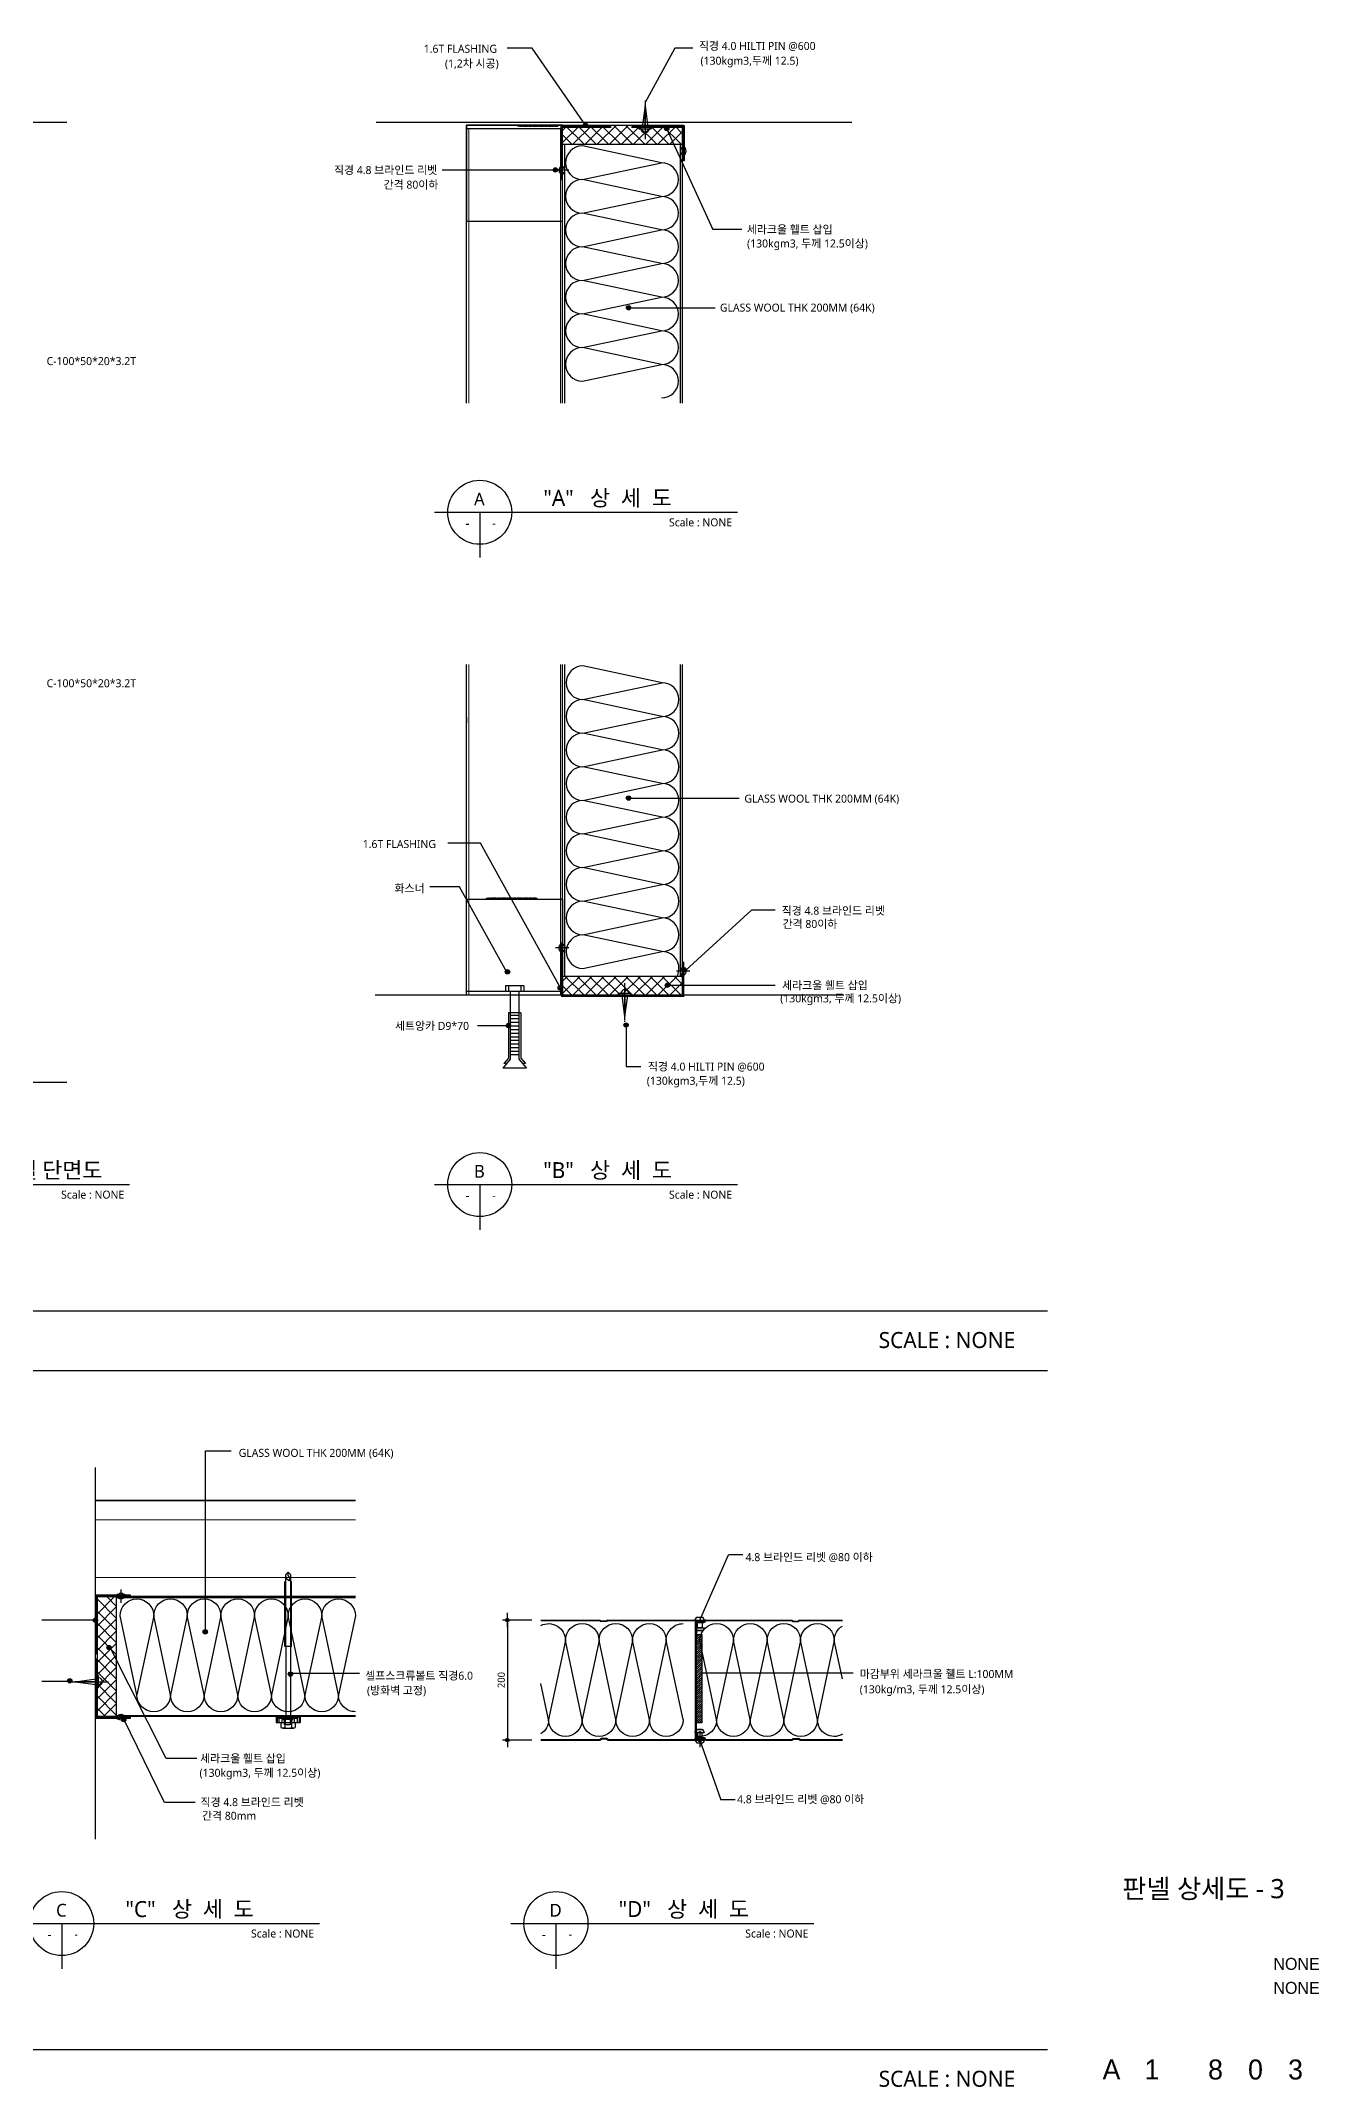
# Model space of a CAD drawing. Header units: millimetres. Extents: x 2752880 to 2775018, y 665860 to 672840.
# Drawn here: x 2771025 to 2775018, y 665930 to 672324 of the extents above; entities that cross this region are included whole.
import ezdxf
from ezdxf.enums import TextEntityAlignment as Align

# ---------------------------------------------------------------- set-up
doc = ezdxf.new("R2010")
doc.units = ezdxf.units.MM
doc.header["$LTSCALE"] = 10
doc.linetypes.add('CEN', pattern=[62, 60, -1, 0, -1])
doc.layers.get('DEFPOINTS').update_dxf_attribs({"color": 161})
for name, color, linetype in [('4', 4, 'Continuous'), ('A-ELE-7', 7, 'Continuous'), ('A-INSUL', 8, 'Continuous'), ('A-TEXT-7', 7, 'Continuous'), ('A-잡철-1', 1, 'Continuous'), ('BOX', 5, 'Continuous'), ('c', 2, 'Continuous'), ('CEN', 1, 'CEN'), ('DIM', 7, 'Continuous'), ('F', 4, 'Continuous'), ('Part', 1, 'Continuous'), ('SYM-1', 6, 'Continuous'), ('TEX', 3, 'Continuous'), ('TEXT-TITLE', 6, 'Continuous'), ('TEXT-기입', 6, 'Continuous'), ('tu', 4, 'Continuous'), ('각재2', 8, 'Continuous'), ('걸레받이', 5, 'Continuous'), ('내부글라스울', 3, 'Continuous'), ('무근', 4, 'Continuous'), ('무근1', 4, 'Continuous'), ('정림요청(20181011)', 30, 'Continuous')]:
    doc.layers.add(name, color=color, linetype=linetype)
doc.styles.add('CGS', font='cgse', dxfattribs={"bigfont": 'cgs'})
doc.styles.add('HYG', font='HY 그래픽B.ttf')
doc.styles.add('나눔바른고딕', font='NanumBarunGothic.ttf')
doc.styles.add('맑은고딕', font='malgun_0.ttf')
doc.styles.add('윤고딕330', font='')
doc.styles.get('윤고딕330').set_extended_font_data('YDIYGO330')
doc.dimstyles.new('10 NDIM', dxfattribs={"dimscale": 10, "dimtxt": 3, "dimasz": 1, "dimexe": 2, "dimexo": 2, "dimgap": 1.5, "dimtad": 1, "dimdec": 0, "dimrnd": 0.25, "dimdsep": 46, "dimtxsty": '나눔바른고딕', "dimblk": 'DOT0', "dimcen": 1, "dimdle": 8, "dimclrd": 7, "dimclre": 7, "dimclrt": 7, "dimadec": 0, "dimazin": 0, "dimtfac": 1, "dimtdec": 0, "dimtix": 1, "dimtmove": 2, "dimatfit": 3, "dimldrblk": 'DOT0', "dimfxl": 1, "dimtolj": 1, "dimtzin": 0, "dimlwd": -1, "dimlwe": -1, "dimarcsym": 0})

# ---------------------------------------------------------------- blocks, each defined once
blk = doc.blocks.new('title-2')
at = {"layer": 'A-TEXT-7'}
for p, q in [((-14.14, 0), (80.54, 0)), ((0, 0), (0, -14.14))]:
    blk.add_line(p, q, dxfattribs=at)
blk.add_circle((0, 0), 10, dxfattribs=at)
at = {"layer": 'A-TEXT-7', "style": 'HYG', "width": 0.820073}
blk.add_attdef('부분단면상세도-10', text='', height=5, dxfattribs=at).set_placement((15.16, 2.18), (77.94, 2.18), align=Align.FIT)
at = {"layer": 'A-TEXT-7', "style": 'HYG'}
for tag, height, p in [('1?', 4, (-0.12, 4.15)), ('HA?', 2.5, (-3.81, -3.38)), ('001?', 2.5, (4.5, -3.38))]:
    blk.add_attdef(tag, text='', height=height, dxfattribs=at).set_placement(p, align=Align.MIDDLE_CENTER)
blk.add_attdef('1/200?', (63.33, -4.9), '', height=3.5, dxfattribs=at)
blk = doc.blocks.new('hilti11')
at = {"color": 2}
for p, q in [((2787247.6, 1365061), (2787247.6, 1365062.1)), ((2787247.6, 1365023.6), (2787247.6, 1365060.6)), ((2787254.1, 1365051.3), (2787241.1, 1365051.3)), ((2787241.1, 1365049.3), (2787241.1, 1365051.3)), ((2787241.1, 1365049.3), (2787254.1, 1365049.3)), ((2787247.6, 1365027.3), (2787244.7, 1365049.3)), ((2787247.6, 1365049.3), (2787247.6, 1365027.3)), ((2787247.6, 1365027.3), (2787250.6, 1365049.3)), ((2787254.1, 1365049.3), (2787254.1, 1365051.3)), ((2787247.6, 1365021.8), (2787247.6, 1365022.9))]:
    blk.add_line(p, q, dxfattribs=at)
blk.add_arc((2787247.6, 1365050.8), 4.53, 6.7329, 173.2671, dxfattribs=at)
blk = doc.blocks.new('DFADFD')
at = {"color": 6}
for p, q in [((3494128.2, -176941.8), (3494128.2, -176922.8)), ((3494128.2, -176922.8), (3494134, -176922.8)), ((3494128.2, -176925.8), (3494134, -176925.8)), ((3494134, -176941.8), (3494134, -176922.8)), ((3494134, -176927.8), (3494204.7, -176927.8)), ((3494134, -176936.8), (3494204.7, -176936.8)), ((3494156.4, -176938.8), (3494156.4, -176925.8)), ((3494156.4, -176925.8), (3494203.4, -176925.8)), ((3494159, -176936.8), (3494159, -176927.8)), ((3494162.7, -176936.8), (3494162.7, -176927.8)), ((3494166.5, -176936.8), (3494166.5, -176927.8)), ((3494170.2, -176936.8), (3494170.2, -176927.8)), ((3494174, -176936.8), (3494174, -176927.8)), ((3494177.7, -176936.8), (3494177.7, -176927.8)), ((3494181.5, -176936.8), (3494181.5, -176927.8)), ((3494185.2, -176936.8), (3494185.2, -176927.8)), ((3494189, -176936.8), (3494189, -176927.8)), ((3494192.7, -176936.8), (3494192.7, -176927.8)), ((3494196.5, -176936.8), (3494196.5, -176927.8)), ((3494200.2, -176936.8), (3494200.2, -176927.8)), ((3494203.4, -176925.8), (3494209.2, -176921.1)), ((3494204.7, -176927.8), (3494214.1, -176920.1)), ((3494204.7, -176936.8), (3494214.1, -176944.5)), ((3494209.2, -176924.1), (3494209.2, -176921.1)), ((3494214.1, -176944.5), (3494214.1, -176920.1)), ((3494128.2, -176938.8), (3494134, -176938.8)), ((3494128.2, -176941.8), (3494134, -176941.8)), ((3494156.4, -176938.8), (3494203.4, -176938.8)), ((3494203.4, -176938.8), (3494209.2, -176943.5)), ((3494209.2, -176943.5), (3494209.2, -176940.5))]:
    blk.add_line(p, q, dxfattribs=at)
blk = doc.blocks.new('br')
at = {"layer": 'CEN'}
blk.add_line((-36.4, 0), (30, 0), dxfattribs=at)
at = {"layer": 'F'}
for p, q in [((-15.5, 4), (-11.9, 7.5)), ((-15.5, 4), (-11.5, 0)), ((-15.5, -4), (-11.5, 0)), ((-11.9, 7.5), (-8.4, 4)), ((0, 4), (-8.4, 4)), ((0, 7.9), (0, -7.9)), ((-15.5, -4), (-11.9, -7.5)), ((-11.9, -7.5), (-8.4, -4)), ((0, -4), (-8.4, -4))]:
    blk.add_line(p, q, dxfattribs=at)
blk.add_arc((-2.2, 0), 8.2, 285.5627, 74.4373, dxfattribs=at)
blk = doc.blocks.new('DOT0')
at = {"layer": 'DIM'}
blk.add_line((-3, 0), (3, 0), dxfattribs=at)
at = {"layer": 'DIM', "color": 6}
blk.add_circle((0, 0), 0.75, dxfattribs=at)
blk = doc.blocks.new('*D48')
at = {"layer": 'DEFPOINTS', "color": 0, "linetype": 'ByBlock', "ltscale": 0.5, "transparency": 16777216}
for p in [(2772574, 667389.1), (2772482.2, 667014.1), (2772574, 667014.1)]:
    blk.add_point(p, dxfattribs=at)
at = {"layer": 'DIM', "color": 7, "linetype": 'ByBlock', "ltscale": 0.5, "transparency": 16777216}
for p, q in [((2772559, 667389.1), (2772467.2, 667389.1)), ((2772482.2, 667381.6), (2772482.2, 667021.6)), ((2772559, 667014.1), (2772467.2, 667014.1))]:
    blk.add_line(p, q, dxfattribs=at)
at = {"layer": 'DIM', "color": 7, "linetype": 'ByBlock', "ltscale": 0.5, "transparency": 16777216, "xscale": 7.5, "yscale": 7.5, "zscale": 7.5}
for p, rotation in [((2772482.2, 667389.1), 90), ((2772482.2, 667014.1), 270)]:
    blk.add_blockref('DOT0', p, dxfattribs=dict(at, rotation=rotation))
at = {"layer": 'DIM', "color": 7, "linetype": 'ByBlock', "ltscale": 0.5, "transparency": 16777216, "insert": (2772463.1, 667201.6), "char_height": 22.5, "attachment_point": 5, "rotation": 90, "style": '맑은고딕'}
blk.add_mtext('\\A1;200', dxfattribs=at)
blk = doc.blocks.new('dfasadad')
at = {"color": 4}
for p, q in [((2761450.6, 1365321.7), (2761452.4, 1365324.7)), ((2761450.6, 1365321.7), (2761460.6, 1365321.7)), ((2761450.6, 1365313.7), (2761460.6, 1365313.7)), ((2761450.6, 1365313.7), (2761452.4, 1365310.7)), ((2761452.4, 1365324.7), (2761458.8, 1365324.7)), ((2761452.4, 1365310.7), (2761458.8, 1365310.7)), ((2761453.1, 1365324.7), (2761458.1, 1365324.7)), ((2761453.1, 1365321.7), (2761458.1, 1365321.7)), ((2761453.1, 1365313.7), (2761453.1, 1365321.7)), ((2761458.1, 1365313.7), (2761453.1, 1365313.7)), ((2761453.1, 1365313.7), (2761458.1, 1365313.7)), ((2761458.1, 1365310.7), (2761453.1, 1365310.7)), ((2761453.1, 1365310.7), (2761458.1, 1365310.7)), ((2761458.1, 1365321.7), (2761458.1, 1365313.7)), ((2761460.6, 1365321.7), (2761458.8, 1365324.7)), ((2761460.6, 1365313.7), (2761458.8, 1365310.7))]:
    blk.add_line(p, q, dxfattribs=at)
blk = doc.blocks.new('DAFADF')
at = {"layer": 'c'}
for p, q in [((2824272, 1352151), (2824097, 1352151)), ((2824097, 1352109), (2824097, 1352151)), ((2824272, 1352109), (2824097, 1352109)), ((2824099, 1352109), (2824099, 1352151)), ((2824104, 1352109), (2824104, 1352151)), ((2824118, 1352109), (2824118, 1352151)), ((2824132, 1352151), (2824132, 1352188)), ((2824139, 1352109), (2824139, 1352151)), ((2824212, 1352193), (2824157, 1352193)), ((2824160, 1352151), (2824160, 1352188)), ((2824209, 1352151), (2824209, 1352188)), ((2824230, 1352109), (2824230, 1352151)), ((2824237, 1352151), (2824237, 1352188)), ((2824251, 1352109), (2824251, 1352151)), ((2824265, 1352109), (2824265, 1352151)), ((2824270, 1352109), (2824270, 1352151)), ((2824272, 1352109), (2824272, 1352151))]:
    blk.add_line(p, q, dxfattribs=at)
for centre, radius, start, end in [((2824158, 1352122), 71.3, 89.1156, 111.4609), ((2824146, 1352158), 32.8, 64.7955, 115.2045), ((2824185, 1352130), 63.2, 67.193, 112.807), ((2824223, 1352158), 32.8, 64.7955, 115.2045), ((2824211, 1352122), 71.3, 68.5391, 90.8844)]:
    blk.add_arc(centre, radius, start, end, dxfattribs=at)

msp = doc.modelspace()

# ---------------------------------------------------------------- hatches: boundary and pattern name
at = {"linetype": 'ByBlock'}
h = msp.add_hatch(color=4, dxfattribs=at)
h.dxf.hatch_style = 1
h.paths.add_polyline_path([(2772719.6, 672059.8, -1), (2772733.2, 672059.8, -1)])
h = msp.add_hatch(color=4, dxfattribs=at)
h.dxf.hatch_style = 1
h.paths.add_polyline_path([(2772973.6, 672049.4, -1), (2772987.1, 672049.4, -1)])
h = msp.add_hatch(color=4, dxfattribs=at)
h.dxf.hatch_style = 1
h.paths.add_polyline_path([(2772625.4, 671920.5, -1), (2772638.9, 671920.5, -1)])
h = msp.add_hatch(color=4, dxfattribs=at)
h.dxf.hatch_style = 1
h.paths.add_polyline_path([(2772854, 671489.7, -1), (2772867.5, 671489.7, -1)])
h = msp.add_hatch(color=4, dxfattribs=at)
h.dxf.hatch_style = 1
h.paths.add_polyline_path([(2772854, 669957.5, -1), (2772867.5, 669957.5, -1)])
h = msp.add_hatch(color=4, dxfattribs=at)
h.dxf.hatch_style = 1
h.paths.add_polyline_path([(2772475.6, 669414.7, -1), (2772489.1, 669414.7, -1)])
h = msp.add_hatch(color=4, dxfattribs=at)
h.dxf.hatch_style = 1
h.paths.add_polyline_path([(2772640.5, 669364.7, -1), (2772654, 669364.7, -1)])
h = msp.add_hatch(color=4, dxfattribs=at)
h.dxf.hatch_style = 1
h.paths.add_polyline_path([(2772975.6, 669372.7, -1), (2772989.1, 669372.7, -1)])
h = msp.add_hatch(color=4, dxfattribs=at)
h.dxf.hatch_style = 1
h.paths.add_polyline_path([(2773027.9, 669420.4, -1), (2773041.4, 669420.4, -1)])
h = msp.add_hatch(color=4, dxfattribs=at)
h.dxf.hatch_style = 1
h.paths.add_polyline_path([(2772478.6, 669246.8, -1), (2772492.1, 669246.8, -1)])
h = msp.add_hatch(color=4, dxfattribs=at)
h.dxf.hatch_style = 1
h.paths.add_polyline_path([(2772846.2, 669248.5, -1), (2772859.8, 669248.5, -1)])
h = msp.add_hatch(color=4, dxfattribs=at)
h.dxf.hatch_style = 1
h.paths.add_polyline_path([(2771188.4, 667388.3, 1), (2771202, 667388.3, 1)])
h = msp.add_hatch(color=4, dxfattribs=at)
h.dxf.hatch_style = 1
h.paths.add_polyline_path([(2771531.6, 667352.2, 1), (2771545.2, 667352.2, 1)])
h = msp.add_hatch(color=4, dxfattribs=at)
h.dxf.hatch_style = 1
h.paths.add_polyline_path([(2771230.8, 667303.2, 1), (2771244.3, 667303.2, 1)])
h = msp.add_hatch(color=4, dxfattribs=at)
h.dxf.hatch_style = 1
h.paths.add_polyline_path([(2771107.9, 667199.6, 1), (2771121.4, 667199.6, 1)])
h = msp.add_hatch(color=4, dxfattribs=at)
h.dxf.hatch_style = 1
h.paths.add_polyline_path([(2771797.8, 667220.5, 1), (2771811.3, 667220.5, 1)])
h = msp.add_hatch(color=4, dxfattribs=at)
h.dxf.hatch_style = 1
h.paths.add_polyline_path([(2771276.7, 667077.9, 1), (2771290.3, 667077.9, 1)])
at = {"layer": 'DIM', "linetype": 'ByBlock'}
h = msp.add_hatch(dxfattribs=at)
h.set_pattern_fill('ANSI31', color=256, scale=1.5)
h.set_pattern_definition([(45, (1983740.418, 70999.1507), (-3.367596045, 3.367596045), [])])
h.paths.add_polyline_path([(2773074.4, 667067.6), (2773090.3, 667067.6), (2773090.3, 667343.6), (2773073, 667343.6)])

# ---------------------------------------------------------------- linework, layer by layer
at = {"color": 4, "linetype": 'ByBlock'}
for p, q in [((2772559.9, 672300.9), (2772481.6, 672300.9)), ((2772728.5, 672057.6), (2772559.9, 672300.9)), ((2773005.9, 672300.9), (2772912.3, 672131.5)), ((2773061.5, 672300.9), (2773005.9, 672300.9)), ((2772654.9, 671191.1), (2772654.9, 672060.5)), ((2772654.9, 672060.5), (2773029.9, 672060.5)), ((2773029.9, 671191.1), (2773029.9, 672060.5)), ((2773029.9, 671191.1), (2773029.9, 672060.5)), ((2772654.9, 672000.5), (2773029.9, 672000.5)), ((2772661.8, 671191.1), (2772661.8, 672000.5)), ((2772980.4, 672048.3), (2773124.5, 671734.1)), ((2773023, 671191.1), (2773023, 672000.5)), ((2772632.1, 671919.4), (2772278.7, 671919.4)), ((2773215.3, 671734.1), (2773124.5, 671734.1)), ((2773131.3, 671488.6), (2772860.7, 671488.6)), ((2772654.9, 669941.6), (2772654.9, 670375.5)), ((2772661.8, 669401.6), (2772661.8, 670375.5)), ((2773023, 669401.6), (2773023, 670375.5)), ((2773029.9, 669401.6), (2773029.9, 670375.5)), ((2773029.9, 669401.6), (2773029.9, 670375.5)), ((2773206.1, 669956.5), (2772860.7, 669956.5)), ((2772397.8, 669816.8), (2772296.4, 669816.8)), ((2772649.4, 669362.5), (2772397.8, 669816.8)), ((2772332.4, 669680.3), (2772239.4, 669680.3)), ((2772480.3, 669413.3), (2772332.4, 669680.3)), ((2773040.2, 669420.3), (2773245, 669607.5)), ((2773318.5, 669607.5), (2773245, 669607.5)), ((2772654.9, 669401.6), (2773029.9, 669401.6)), ((2772983.9, 669373.1), (2773318.5, 669373.1)), ((2773029.9, 669341.6), (2772654.9, 669341.6)), ((2772654.9, 669341.6), (2773029.9, 669341.6)), ((2772388.9, 669246.8), (2772485.4, 669246.8)), ((2772853, 669248.5), (2772853, 669119.1)), ((2772853, 669119.1), (2772899.3, 669119.1)), ((2771539.4, 667352), (2771539.4, 667917.6)), ((2771539.4, 667917.6), (2771619.6, 667917.6)), ((2771195.2, 666704.4), (2771195.2, 667865.8)), ((2773083.5, 667389.1), (2773172.9, 667592.9)), ((2773217.9, 667592.9), (2773172.9, 667592.9)), ((2771797, 667538.7), (2771789.5, 667531.2)), ((2771789.5, 667306), (2771789.5, 667531.2)), ((2771790.6, 667519.2), (2771789.5, 667531.2)), ((2771799.3, 667511.3), (2771790.6, 667519.2)), ((2771797, 667538.7), (2771804.5, 667531.2)), ((2771797, 667527.5), (2771797, 667538.7)), ((2771797, 667527.5), (2771803.9, 667516.6)), ((2771803.9, 667516.6), (2771799.3, 667511.3)), ((2771804.5, 667531.2), (2771804.5, 667306)), ((2772007.5, 667462.2), (2771200, 667462.2)), ((2771200, 667462.2), (2771200, 667087.2)), ((2772007.5, 667462), (2771200, 667462)), ((2771260, 667462.2), (2771260, 667087.2)), ((2772007.5, 667459), (2771260, 667459)), ((2771786.5, 667508.7), (2771789.5, 667511.7)), ((2771786.5, 667306), (2771786.5, 667508.7)), ((2771807.5, 667508.7), (2771804.5, 667511.7)), ((2771807.5, 667306), (2771807.5, 667508.7)), ((2771027.1, 667389.4), (2771195.2, 667389.4)), ((2771415.7, 666956.1), (2771240.6, 667303)), ((2771807.5, 667306), (2771786.5, 667306)), ((2771789.5, 667306.6), (2771789.5, 667087.2)), ((2771804.5, 667306.6), (2771804.5, 667087.2)), ((2771027.1, 667197.7), (2771115.6, 667197.7)), ((2772020, 667221.6), (2771804.5, 667221.6)), ((2773090.3, 667224.1), (2773562.6, 667224.1)), ((2772007.5, 667087.2), (2771200, 667087.2)), ((2772007.5, 667090.2), (2771260, 667090.2)), ((2771410.9, 666818.5), (2771283.5, 667079)), ((2771766.8, 667087.2), (2771826.8, 667087.2)), ((2771826.8, 667081.2), (2771766.8, 667081.2)), ((2771781.8, 667081.2), (2771781.8, 667079.7)), ((2771783.3, 667078.2), (2771784.8, 667078.2)), ((2771808.8, 667078.2), (2771784.8, 667078.2)), ((2771784.8, 667078.2), (2771784.8, 667064.7)), ((2771789.3, 667064.7), (2771789.3, 667078.2)), ((2771804.3, 667064.7), (2771804.3, 667078.2)), ((2771808.8, 667064.7), (2771808.8, 667078.2)), ((2771808.8, 667078.2), (2771810.3, 667078.2)), ((2771811.8, 667079.7), (2771811.8, 667081.2)), ((2771786.3, 667063.2), (2771787.2, 667063.2)), ((2771789.3, 667064.7), (2771788.3, 667063.6)), ((2771789.3, 667064.7), (2771790.4, 667063.6)), ((2771791.4, 667063.2), (2771802.2, 667063.2)), ((2771804.3, 667064.7), (2771803.3, 667063.6)), ((2771804.3, 667064.7), (2771805.8, 667063.2)), ((2771807.3, 667063.2), (2771805.8, 667063.2)), ((2773083.5, 667014.1), (2773149.2, 666827.6)), ((2771511.8, 666956.1), (2771415.7, 666956.1)), ((2771507, 666818.5), (2771410.9, 666818.5)), ((2773194.2, 666827.6), (2773149.2, 666827.6))]:
    msp.add_line(p, q, dxfattribs=at)
at = {"color": 0, "linetype": 'ByBlock'}
for p, q in [((2772354.9, 671191.1), (2772354.9, 672060.5)), ((2772354.9, 672060.5), (2772654.9, 672060.5)), ((2772654.9, 672060.5), (2772354.9, 672060.5)), ((2772654.9, 672060.5), (2772354.9, 672060.5)), ((2772354.9, 672060.5), (2772354.9, 671760.5)), ((2772654.9, 672060.5), (2772354.9, 672060.5)), ((2772654.9, 671191.1), (2772654.9, 672060.5)), ((2772654.9, 671760.5), (2772654.9, 672060.5)), ((2772654.9, 672048.5), (2772354.9, 672048.5)), ((2772354.9, 671760.5), (2772654.9, 671760.5)), ((2772354.9, 669341.6), (2772354.9, 670375.5)), ((2772654.9, 669341.6), (2772654.9, 670375.5)), ((2772354.9, 669341.6), (2772354.9, 669641.6)), ((2772354.9, 669641.6), (2772654.9, 669641.6)), ((2772654.9, 669641.6), (2772654.9, 669341.6)), ((2772654.9, 669353.6), (2772354.9, 669353.6)), ((2772654.9, 669341.6), (2772354.9, 669341.6)), ((2772654.9, 669341.6), (2772354.9, 669341.6)), ((2772654.9, 669341.6), (2772354.9, 669341.6))]:
    msp.add_line(p, q, dxfattribs=at)
at = {"color": 5, "linetype": 'ByBlock'}
for p, q in [((2772654.9, 672006), (2772709.3, 672060.5)), ((2772654.9, 672043.9), (2772671.5, 672060.5)), ((2772722, 672000.5), (2772662, 672060.5)), ((2772687.2, 672000.5), (2772747.2, 672060.5)), ((2772759.9, 672000.5), (2772699.9, 672060.5)), ((2772725.1, 672000.5), (2772785.1, 672060.5)), ((2772797.8, 672000.5), (2772737.8, 672060.5)), ((2772763, 672000.5), (2772823, 672060.5)), ((2772835.7, 672000.5), (2772775.7, 672060.5)), ((2772800.9, 672000.5), (2772860.9, 672060.5)), ((2772873.5, 672000.5), (2772813.5, 672060.5)), ((2772838.7, 672000.5), (2772898.7, 672060.5)), ((2772911.4, 672000.5), (2772851.4, 672060.5)), ((2772876.6, 672000.5), (2772936.6, 672060.5)), ((2772949.3, 672000.5), (2772889.3, 672060.5)), ((2772914.5, 672000.5), (2772974.5, 672060.5)), ((2772987.2, 672000.5), (2772927.2, 672060.5)), ((2772952.4, 672000.5), (2773012.4, 672060.5)), ((2773025.1, 672000.5), (2772965.1, 672060.5)), ((2773029.9, 672033.5), (2773002.9, 672060.5)), ((2772684.1, 672000.5), (2772654.9, 672029.7)), ((2772990.3, 672000.5), (2773029.9, 672040.1)), ((2772654.9, 669347.2), (2772709.3, 669401.6)), ((2772654.9, 669385.1), (2772671.5, 669401.6)), ((2772684.1, 669341.6), (2772654.9, 669370.9)), ((2772722, 669341.6), (2772662, 669401.6)), ((2772687.2, 669341.6), (2772747.2, 669401.6)), ((2772759.9, 669341.6), (2772699.9, 669401.6)), ((2772725.1, 669341.6), (2772785.1, 669401.6)), ((2772797.8, 669341.6), (2772737.8, 669401.6)), ((2772763, 669341.6), (2772823, 669401.6)), ((2772835.7, 669341.6), (2772775.7, 669401.6)), ((2772800.9, 669341.6), (2772860.9, 669401.6)), ((2772873.5, 669341.6), (2772813.5, 669401.6)), ((2772838.7, 669341.6), (2772898.7, 669401.6)), ((2772911.4, 669341.6), (2772851.4, 669401.6)), ((2772876.6, 669341.6), (2772936.6, 669401.6)), ((2772949.3, 669341.6), (2772889.3, 669401.6)), ((2772914.5, 669341.6), (2772974.5, 669401.6)), ((2772987.2, 669341.6), (2772927.2, 669401.6)), ((2772952.4, 669341.6), (2773012.4, 669401.6)), ((2773025.1, 669341.6), (2772965.1, 669401.6)), ((2772990.3, 669341.6), (2773029.9, 669381.2)), ((2773029.9, 669374.7), (2773002.9, 669401.6)), ((2773028.2, 669341.6), (2773029.9, 669343.4)), ((2771254.5, 667462.2), (2771200, 667407.7)), ((2771260, 667395.1), (2771200, 667455.1)), ((2771260, 667432.9), (2771230.8, 667462.2)), ((2771260, 667429.9), (2771200, 667369.9)), ((2771260, 667357.2), (2771200, 667417.2)), ((2771260, 667392), (2771200, 667332)), ((2771260, 667319.3), (2771200, 667379.3)), ((2771260, 667354.1), (2771200, 667294.1)), ((2771260, 667281.4), (2771200, 667341.4)), ((2771260, 667316.2), (2771200, 667256.2)), ((2771260, 667243.5), (2771200, 667303.5)), ((2771260, 667278.3), (2771200, 667218.3)), ((2771260, 667205.7), (2771200, 667265.7)), ((2771260, 667240.5), (2771200, 667180.5)), ((2771260, 667167.8), (2771200, 667227.8)), ((2771260, 667202.6), (2771200, 667142.6)), ((2771260, 667129.9), (2771200, 667189.9)), ((2771260, 667164.7), (2771200, 667104.7)), ((2771260, 667092), (2771200, 667152)), ((2771226.9, 667087.2), (2771200, 667114.1)), ((2771260, 667126.8), (2771220.4, 667087.2))]:
    msp.add_line(p, q, dxfattribs=at)
at = {"color": 3, "linetype": 'ByBlock'}
for p, q in [((2772587, 667389.1), (2772770.6, 667389.1)), ((2772587, 667387.6), (2772770.2, 667387.6)), ((2772770.2, 667387.6), (2772775.4, 667384.6)), ((2772770.6, 667389.1), (2772775.8, 667386.1)), ((2772791.6, 667384.6), (2772775.4, 667384.6)), ((2772791.2, 667386.1), (2772775.8, 667386.1)), ((2772796.4, 667389.1), (2772791.2, 667386.1)), ((2772796.8, 667387.6), (2772791.6, 667384.6)), ((2772796.4, 667389.1), (2773096.2, 667389.1)), ((2772796.8, 667387.6), (2773096.2, 667387.6)), ((2773068.5, 667386.1), (2773096.2, 667386.1)), ((2773068.5, 667386.1), (2773068.5, 667384.6)), ((2773068.5, 667384.6), (2773096.2, 667384.6)), ((2773100, 667386.9), (2773100, 667386.9)), ((2773102.2, 667389.1), (2773370.6, 667389.1)), ((2773102.2, 667387.6), (2773370.2, 667387.6)), ((2773370.2, 667387.6), (2773375.4, 667384.6)), ((2773370.6, 667389.1), (2773375.8, 667386.1)), ((2773375.4, 667384.6), (2773391.6, 667384.6)), ((2773375.8, 667386.1), (2773391.2, 667386.1)), ((2773396.4, 667389.1), (2773391.2, 667386.1)), ((2773396.8, 667387.6), (2773391.6, 667384.6)), ((2773396.4, 667389.1), (2773529, 667389.1)), ((2773396.8, 667387.6), (2773529, 667387.6)), ((2773071.5, 667383.1), (2773096.2, 667383.1)), ((2773071.5, 667383.1), (2773071.5, 667341.1)), ((2773071.5, 667341.1), (2773073, 667341.1)), ((2773073, 667381.6), (2773096.2, 667381.6)), ((2773073, 667381.6), (2773073, 667341.1)), ((2773071.5, 667065.1), (2773073, 667065.1)), ((2773071.5, 667020.1), (2773071.5, 667065.1)), ((2773073, 667021.6), (2773073, 667065.1)), ((2772587, 667015.6), (2772770.2, 667015.6)), ((2772587, 667014.1), (2772770.6, 667014.1)), ((2772770.2, 667015.6), (2772775.4, 667018.6)), ((2772770.6, 667014.1), (2772775.8, 667017.1)), ((2772791.6, 667018.6), (2772775.4, 667018.6)), ((2772791.2, 667017.1), (2772775.8, 667017.1)), ((2772796.4, 667014.1), (2772791.2, 667017.1)), ((2772796.8, 667015.6), (2772791.6, 667018.6)), ((2772796.4, 667014.1), (2773096.2, 667014.1)), ((2772796.8, 667015.6), (2773096.2, 667015.6)), ((2773068.5, 667018.6), (2773096.2, 667018.6)), ((2773068.5, 667017.1), (2773068.5, 667018.6)), ((2773068.5, 667017.1), (2773096.2, 667017.1)), ((2773071.5, 667020.1), (2773096.2, 667020.1)), ((2773073, 667021.6), (2773096.2, 667021.6)), ((2773100, 667016.4), (2773100, 667016.4)), ((2773102.2, 667015.6), (2773370.2, 667015.6)), ((2773102.2, 667014.1), (2773370.6, 667014.1)), ((2773370.2, 667015.6), (2773375.4, 667018.6)), ((2773370.6, 667014.1), (2773375.8, 667017.1)), ((2773375.4, 667018.6), (2773391.6, 667018.6)), ((2773375.8, 667017.1), (2773391.2, 667017.1)), ((2773396.4, 667014.1), (2773391.2, 667017.1)), ((2773396.8, 667015.6), (2773391.6, 667018.6)), ((2773396.4, 667014.1), (2773529, 667014.1)), ((2773396.8, 667015.6), (2773529, 667015.6))]:
    msp.add_line(p, q, dxfattribs=at)
at = {"color": 2, "linetype": 'ByBlock', "const_width": 5.14, "flags": 128}
for points in [[(2772806.3, 672056.8), (2772652.6, 672056.8), (2772652.6, 671889.3)], [(2773032.3, 671949.3), (2773032.3, 672056.8), (2772870.1, 672056.8)], [(2773032.3, 669446.7), (2773032.3, 669339), (2772652.2, 669339), (2772652.2, 669506.7)], [(2771305, 667464.8), (2771197.5, 667464.8), (2771197.6, 667281.8)], [(2771305, 667084.8), (2771197.5, 667084.8), (2771197.6, 667267.6)]]:
    msp.add_lwpolyline(points, dxfattribs=at)
at = {"color": 4, "linetype": 'ByBlock'}
for centre in [(2772726.4, 672059.8), (2772980.4, 672049.4), (2772632.1, 671920.5), (2772860.7, 671489.7), (2772860.7, 669957.5), (2772482.3, 669414.7), (2772647.3, 669364.7), (2772982.4, 669372.7), (2773034.7, 669420.4), (2772485.4, 669246.8), (2772853, 669248.5), (2771195.2, 667388.3), (2771538.4, 667352.2), (2771237.5, 667303.2), (2771114.6, 667199.6), (2771804.5, 667220.5), (2771283.5, 667077.9)]:
    msp.add_circle(centre, 6.76, dxfattribs=at)
at = {"color": 2, "linetype": 'ByBlock'}
for centre, start, end in [((2772518.5, 672063.5), 207.3785, 332.6215), ((2772524.5, 672063.5), 242.86962, 332.6215), ((2772531.1, 672063.5), 239.87949, 332.6215), ((2772537.1, 672063.5), 242.86962, 332.6215), ((2772543.1, 672063.5), 242.86962, 332.6215), ((2772549.7, 672063.5), 239.87949, 332.6215), ((2772555.7, 672063.5), 242.86962, 332.6215), ((2772562.3, 672063.5), 239.87949, 332.6215), ((2772568.3, 672063.5), 242.86962, 332.6215), ((2772568.3, 672063.5), 242.86962, 332.6215), ((2772574.3, 672063.5), 242.86962, 332.6215), ((2772580.9, 672063.5), 239.87949, 332.6215), ((2772586.8, 672063.5), 242.86962, 332.6215), ((2772592.8, 672063.5), 242.86962, 332.6215), ((2772599.4, 672063.5), 239.87949, 332.6215), ((2772605.4, 672063.5), 242.86962, 332.6215), ((2772612, 672063.5), 239.87949, 332.6215), ((2772618, 672063.5), 242.86962, 332.6215), ((2772618, 672063.5), 242.86962, 332.6215), ((2772624, 672063.5), 242.86962, 332.6215), ((2772630.6, 672063.5), 239.87949, 332.6215), ((2772636.6, 672063.5), 242.86962, 332.6215), ((2772421, 669638.6), 27.3785, 152.6215), ((2772426.9, 669638.6), 27.3785, 117.13038), ((2772433.5, 669638.6), 27.3785, 120.12051), ((2772439.5, 669638.6), 27.3785, 117.13038), ((2772445.5, 669638.6), 27.3785, 117.13038), ((2772452.1, 669638.6), 27.3785, 120.12051), ((2772458.1, 669638.6), 27.3785, 117.13038), ((2772464.7, 669638.6), 27.3785, 120.12051), ((2772470.7, 669638.6), 27.3785, 117.13038), ((2772470.7, 669638.6), 27.3785, 117.13038), ((2772476.7, 669638.6), 27.3785, 117.13038), ((2772483.3, 669638.6), 27.3785, 120.12051), ((2772489.3, 669638.6), 27.3785, 117.13038), ((2772495.2, 669638.6), 27.3785, 117.13038), ((2772501.8, 669638.6), 27.3785, 120.12051), ((2772507.8, 669638.6), 27.3785, 117.13038), ((2772514.4, 669638.6), 27.3785, 120.12051), ((2772520.4, 669638.6), 27.3785, 117.13038), ((2772520.4, 669638.6), 27.3785, 117.13038), ((2772526.4, 669638.6), 27.3785, 117.13038), ((2772533, 669638.6), 27.3785, 120.12051), ((2772539, 669638.6), 27.3785, 117.13038), ((2772545, 669638.6), 27.3785, 117.13038), ((2772551.6, 669638.6), 27.3785, 120.12051), ((2772557.6, 669638.6), 27.3785, 117.13038), ((2772564.1, 669638.6), 27.3785, 120.12051), ((2772570.1, 669638.6), 27.3785, 117.13038)]:
    msp.add_arc(centre, 6.57, start, end, dxfattribs=at)
at = {"color": 3, "linetype": 'ByBlock'}
for centre, radius, start, end in [((2773096.2, 667386.9), 2.25, 270, 90), ((2773096.2, 667386.9), 0.75, 270, 90), ((2773096.2, 667386.9), 3.75, 270, 0), ((2773096.2, 667386.9), 5.25, 270, 0), ((2773102.2, 667386.9), 2.25, 90, 180), ((2773102.2, 667386.9), 0.75, 90, 180), ((2773096.2, 667016.4), 5.25, 0, 90), ((2773096.2, 667016.4), 3.75, 0, 90), ((2773096.2, 667016.4), 2.25, 270, 90), ((2773096.2, 667016.4), 0.75, 270, 90), ((2773102.2, 667016.4), 2.25, 180, 270), ((2773102.2, 667016.4), 0.75, 180, 270)]:
    msp.add_arc(centre, radius, start, end, dxfattribs=at)
at = {"color": 4, "linetype": 'ByBlock'}
for centre, start, end in [((2771783.3, 667079.7), 180, 270), ((2771810.3, 667079.7), 270, 0), ((2771786.3, 667064.7), 180, 270), ((2771787.2, 667064.7), 270, 315), ((2771791.4, 667064.7), 225, 270), ((2771802.2, 667064.7), 270, 315), ((2771807.3, 667064.7), 270, 0)]:
    msp.add_arc(centre, 1.5, start, end, dxfattribs=at)
at = {"layer": '4', "linetype": 'ByBlock'}
for p, q in [((2771766.8, 667081.2), (2771766.8, 667087.2)), ((2771826.8, 667081.2), (2771826.8, 667087.2))]:
    msp.add_line(p, q, dxfattribs=at)
at = {"layer": 'A-ELE-7', "linetype": 'ByBlock'}
for p, q in [((2771195.2, 667467.1), (2771195.2, 667381.5)), ((2771195.2, 667267.6), (2771200, 667267.6))]:
    msp.add_line(p, q, dxfattribs=at)
for points in [[(2772654.8, 671889.3), (2772650, 671889.3), (2772650, 672059.2), (2772806.3, 672059.2)], [(2772654.8, 671889.3), (2772654.8, 672054.4), (2772806.3, 672054.4)], [(2772870.1, 672059.2), (2773034.7, 672059.2), (2773034.7, 671949.3), (2773029.9, 671949.3)], [(2772870.1, 672054.4), (2773029.9, 672054.4), (2773029.9, 671949.3)], [(2771305, 667462.3), (2771305, 667467.1), (2771195.2, 667467.1)], [(2771305, 667462.3), (2771200, 667462.3), (2771200, 667294.1)], [(2771195.2, 667267.6), (2771195.2, 667082.4), (2771305, 667082.4), (2771305, 667087.2)], [(2771200, 667267.6), (2771200, 667087.2), (2771305, 667087.2)]]:
    msp.add_lwpolyline(points, dxfattribs=at)
at = {"layer": 'A-INSUL', "linetype": 'ByBlock'}
for points in [[(2772964, 671837.8, 1), (2772964, 671942.8), (2772716.5, 671995.3, 1), (2772716.5, 671890.3), (2772964, 671942.8)], [(2772964, 671732.8, 1), (2772964, 671837.8), (2772716.5, 671890.3, 1), (2772716.5, 671785.3), (2772964, 671837.8)], [(2772964, 671627.8, 1), (2772964, 671732.8), (2772716.5, 671785.3, 1), (2772716.5, 671680.3), (2772964, 671732.8)], [(2772964, 671522.8, 1), (2772964, 671627.8), (2772716.5, 671680.3, 1), (2772716.5, 671575.3), (2772964, 671627.8)], [(2772964, 671417.8, 1), (2772964, 671522.8), (2772716.5, 671575.3, 1), (2772716.5, 671470.3), (2772964, 671522.8)], [(2772964, 671312.8, 1), (2772964, 671417.8), (2772716.5, 671470.3, 1), (2772716.5, 671365.3), (2772964, 671417.8)], [(2772964, 671207.8, 1), (2772964, 671312.8), (2772716.5, 671365.3, 1), (2772716.5, 671260.3), (2772964, 671312.8)], [(2772965.9, 670212.9, 1), (2772965.9, 670317.9), (2772718.4, 670370.4, 1), (2772718.4, 670265.4), (2772965.9, 670317.9)], [(2772965.9, 670107.9, 1), (2772965.9, 670212.9), (2772718.4, 670265.4, 1), (2772718.4, 670160.4), (2772965.9, 670212.9)], [(2772965.9, 670002.9, 1), (2772965.9, 670107.9), (2772718.4, 670160.4, 1), (2772718.4, 670055.4), (2772965.9, 670107.9)], [(2772965.9, 669897.9, 1), (2772965.9, 670002.9), (2772718.4, 670055.4, 1), (2772718.4, 669950.4), (2772965.9, 670002.9)], [(2772965.9, 669792.9, 1), (2772965.9, 669897.9), (2772718.4, 669950.4, 1), (2772718.4, 669845.4), (2772965.9, 669897.9)], [(2772965.9, 669687.9, 1), (2772965.9, 669792.9), (2772718.4, 669845.4, 1), (2772718.4, 669740.4), (2772965.9, 669792.9)], [(2772965.9, 669582.9, 1), (2772965.9, 669687.9), (2772718.4, 669740.4, 1), (2772718.4, 669635.4), (2772965.9, 669687.9)], [(2772965.9, 669582.9, 1), (2772965.9, 669687.9), (2772718.4, 669740.4, 1), (2772718.4, 669635.4), (2772965.9, 669687.9)], [(2772965.9, 669477.9, 1), (2772965.9, 669582.9), (2772718.4, 669635.4, 1), (2772718.4, 669530.4), (2772965.9, 669582.9)], [(2773012.7, 669401.6, 0.559261), (2772965.9, 669477.9), (2772718.4, 669530.4, 1), (2772718.4, 669425.4), (2772965.9, 669477.9)], [(2771429.7, 667155.1, -1), (2771324.7, 667155.1), (2771272.2, 667402.6, -1), (2771377.2, 667402.6), (2771324.7, 667155.1)], [(2771534.7, 667155.1, -1), (2771429.7, 667155.1), (2771377.2, 667402.6, -1), (2771482.2, 667402.6), (2771429.7, 667155.1)], [(2771639.7, 667155.1, -1), (2771534.7, 667155.1), (2771482.2, 667402.6, -1), (2771587.2, 667402.6), (2771534.7, 667155.1)], [(2771744.7, 667155.1, -1), (2771639.7, 667155.1), (2771587.2, 667402.6, -1), (2771692.2, 667402.6), (2771639.7, 667155.1)], [(2771849.7, 667155.1, -1), (2771744.7, 667155.1), (2771692.2, 667402.6, -1), (2771797.2, 667402.6), (2771744.7, 667155.1)], [(2771954.7, 667155.1, -1), (2771849.7, 667155.1), (2771797.2, 667402.6, -1), (2771902.2, 667402.6), (2771849.7, 667155.1)], [(2772007.5, 667102.6, -0.415894), (2771954.7, 667155.1), (2771902.2, 667402.6, -1), (2772007.2, 667402.6), (2771954.7, 667155.1)], [(2772587, 667372.1, -0.560699), (2772663.5, 667325.4), (2772611, 667077.9)], [(2772821, 667077.9, -1), (2772716, 667077.9), (2772663.5, 667325.4, -1), (2772768.5, 667325.4), (2772716, 667077.9)], [(2772926, 667077.9, -1), (2772821, 667077.9), (2772768.5, 667325.4, -1), (2772873.5, 667325.4), (2772821, 667077.9)], [(2773031, 667077.9, -1), (2772926, 667077.9), (2772873.5, 667325.4, -1), (2772978.5, 667325.4), (2772926, 667077.9)], [(2773031, 667077.9), (2772978.5, 667325.4, -0.414214), (2773031, 667377.9)], [(2773241, 667077.9, -1), (2773136, 667077.9), (2773083.5, 667325.4, -1), (2773188.5, 667325.4), (2773136, 667077.9)], [(2773346, 667077.9, -1), (2773241, 667077.9), (2773188.5, 667325.4, -1), (2773293.5, 667325.4), (2773241, 667077.9)], [(2773451, 667077.9, -1), (2773346, 667077.9), (2773293.5, 667325.4, -1), (2773398.5, 667325.4), (2773346, 667077.9)], [(2773529, 667032, -0.572278), (2773451, 667077.9), (2773398.5, 667325.4, -1), (2773503.5, 667325.4), (2773451, 667077.9)], [(2773529, 667204.9), (2773503.5, 667325.4, -0.263831), (2773529, 667370.4)], [(2772716, 667077.9, -1), (2772611, 667077.9), (2772587, 667190.7)], [(2772611, 667077.9, -0.254111), (2772587, 667033.8, -0.254111)], [(2773136, 667077.9, -0.474498), (2773073, 667026.4, -0.474498)]]:
    msp.add_lwpolyline(points, format="xyb", dxfattribs=at)
at = {"layer": 'A-잡철-1', "linetype": 'ByBlock'}
for p, q in [((2772674.3, 671919.4), (2772632.1, 671919.4)), ((2772674.3, 669489.2), (2772632.1, 669489.2)), ((2773052.7, 669416.7), (2773010.5, 669416.7)), ((2771275, 667442.8), (2771275, 667485))]:
    msp.add_line(p, q, dxfattribs=at)
for points in [[(2773028.4, 671985.4), (2773028.4, 671991.4, 0.5), (2773028.4, 671967.4), (2773028.4, 671973.4), (2773034.7, 671973.4), (2773034.7, 671967.4, 0.5), (2773034.7, 671991.4), (2773034.7, 671985.4)], [(2772650, 671925.4), (2772650, 671931.4, 0.5), (2772650, 671907.4), (2772650, 671913.4), (2772656.3, 671913.4), (2772656.3, 671907.4, 0.5), (2772656.3, 671931.4), (2772656.3, 671925.4)], [(2772650, 669483.2), (2772650, 669477.1, -0.5), (2772650, 669501.2), (2772650, 669495.2), (2772656.3, 669495.2), (2772656.3, 669501.2, -0.5), (2772656.3, 669477.1), (2772656.3, 669483.2)], [(2773028.4, 669410.7), (2773028.4, 669404.6, -0.5), (2773028.4, 669428.7), (2773028.4, 669422.7), (2773034.7, 669422.7), (2773034.7, 669428.7, -0.5), (2773034.7, 669404.6), (2773034.7, 669410.7)], [(2771269, 667467.1), (2771263, 667467.1, -0.5), (2771287, 667467.1), (2771281, 667467.1), (2771281, 667460.8), (2771287, 667460.8, -0.5), (2771263, 667460.8), (2771269, 667460.8)], [(2771269, 667088.7), (2771263, 667088.7, -0.5), (2771287, 667088.7), (2771281, 667088.7), (2771281, 667082.4), (2771287, 667082.4, -0.5), (2771263, 667082.4), (2771269, 667082.4)]]:
    msp.add_lwpolyline(points, format="xyb", close=True, dxfattribs=at)
at = {"layer": 'BOX'}
for p, q in [((2765294.8, 668355.5), (2774169.8, 668355.5)), ((2765294.8, 666047.2), (2774169.8, 666047.2))]:
    msp.add_line(p, q, dxfattribs=at)
at = {"layer": 'BOX', "color": 0}
msp.add_line((2774169.8, 668168), (2765294.8, 668168), dxfattribs=at)
at = {"layer": 'DIM', "linetype": 'ByBlock'}
msp.add_lwpolyline([(2773073, 667343.6), (2773090.3, 667343.6), (2773090.3, 667067.6), (2773074.5, 667067.6)], close=True, dxfattribs=at)
at = {"layer": 'F', "linetype": 'ByBlock'}
for p, q in [((2773068.5, 667387.6), (2773068.5, 667018.6)), ((2773073, 667065.1), (2773073, 667341.1))]:
    msp.add_line(p, q, dxfattribs=at)
at = {"layer": 'Part', "color": 0, "linetype": 'ByBlock', "lineweight": 0, "ltscale": 0.1}
for p, q in [((2772361.8, 671191.1), (2772361.8, 672048.5)), ((2772648, 671191.1), (2772648, 672048.5)), ((2772361.8, 669341.6), (2772361.8, 670375.5)), ((2772648, 669341.6), (2772648, 670375.5)), ((2772007.5, 667702.2), (2771195.2, 667702.2)), ((2772007.5, 667522.2), (2771195.2, 667522.2))]:
    msp.add_line(p, q, dxfattribs=at)
at = {"layer": 'SYM-1', "linetype": 'ByBlock'}
for p, q in [((2770380.7, 672070.1), (2771105.7, 672070.1)), ((2770380.7, 669070.1), (2771105.7, 669070.1))]:
    msp.add_line(p, q, dxfattribs=at)
at = {"layer": 'tu', "linetype": 'ByBlock'}
msp.add_line((2772576.9, 672060.5), (2773032.9, 672060.5), dxfattribs=at)
at = {"layer": '각재2', "color": 252, "linetype": 'ByBlock'}
msp.add_line((2771195.2, 667762.2), (2772007.5, 667762.2), dxfattribs=at)
at = {"layer": '걸레받이', "color": 0, "linetype": 'ByBlock'}
msp.add_line((2772007.5, 667762.2), (2771195.2, 667762.2), dxfattribs=at)
at = {"layer": '내부글라스울', "color": 4, "linetype": 'ByBlock'}
for p, q in [((2772654.9, 671191.1), (2772654.9, 672060.5)), ((2772654.9, 669941.6), (2772654.9, 670375.5))]:
    msp.add_line(p, q, dxfattribs=at)
at = {"layer": '내부글라스울', "color": 252, "linetype": 'ByBlock'}
for p, q in [((2773029.9, 671191.1), (2773029.9, 672060.5)), ((2773029.9, 669341.6), (2773029.9, 670375.5))]:
    msp.add_line(p, q, dxfattribs=at)
at = {"layer": '무근', "color": 252, "linetype": 'ByBlock'}
msp.add_line((2773533.8, 669341.6), (2772069.3, 669341.6), dxfattribs=at)
at = {"layer": '무근1', "color": 252, "linetype": 'ByBlock'}
for p, q in [((2772654.9, 669941.6), (2772654.9, 670375.5)), ((2772654.9, 669941.6), (2772654.9, 670375.5)), ((2772354.9, 670209.2), (2772354.9, 670193))]:
    msp.add_line(p, q, dxfattribs=at)
at = {"layer": '정림요청(20181011)', "linetype": 'ByBlock'}
msp.add_line((2772072.2, 672070.1), (2773558.6, 672070.1), dxfattribs=at)

# ---------------------------------------------------------------- block references
at = {"color": 2, "linetype": 'ByBlock'}
for name, p, xscale, yscale, zscale, rotation in [('hilti11', (11134655.1, 4767202.4), 3, 3, 3, 180.0000000000029), ('DFADFD', (2241708, 11151755.5), -3, 3, 3, 90.0000000000012), ('hilti11', (-1323950.4, -7694546.4), -3, 3, 3, 269.9999999999598), ('DAFADF', (3982161.8, 1246562.4), 0.4285714285714288, 0.4285714285714288, 0.4285714285714288, 179.9999999999598), ('dfasadad', (-5511283.4, 4762979.3), -3, 3, 3, 180)]:
    msp.add_blockref(name, p, dxfattribs=dict(at, xscale=xscale, yscale=yscale, zscale=zscale, rotation=rotation))
at = {"color": 2, "linetype": 'ByBlock', "xscale": 3, "yscale": 3, "zscale": 3}
for name, p in [('hilti11', (-5588893.4, -3425807.2)), ('dfasadad', (-5511283.4, -3428576.1))]:
    msp.add_blockref(name, p, dxfattribs=at)
at = {"linetype": 'ByBlock', "xscale": 0.75, "yscale": 0.75, "zscale": 0.75, "rotation": 270}
msp.add_blockref('br', (2773083.5, 667014.1), dxfattribs=at)
at = {"layer": 'A-TEXT-7', "linetype": 'ByBlock'}
ref = msp.add_blockref('title-2', (2772395.9, 670850.5), dxfattribs=dict(at, xscale=10, yscale=10, zscale=10))
ref.add_attrib('001?', '-', dxfattribs={"height": 25, "style": '윤고딕330'}).set_placement((2772440.8, 670816.7), align=Align.MIDDLE_CENTER)
ref.add_attrib('HA?', '-', dxfattribs={"height": 30, "style": '맑은고딕'}).set_placement((2772357.8, 670816.7), align=Align.MIDDLE_CENTER)
ref.add_attrib('부분단면상세도-10', '"A"   상  세  도', dxfattribs={"height": 50, "style": '맑은고딕'}).set_placement((2772795.4, 670895.6), align=Align.MIDDLE_CENTER)
ref.add_attrib('1/200?', 'Scale : NONE', dxfattribs={"height": 25, "style": '맑은고딕'}).set_placement((2772987.2, 670819.1), align=Align.MIDDLE_LEFT)
ref.add_attrib('1?', 'A', dxfattribs={"height": 40, "style": '맑은고딕'}).set_placement((2772394.7, 670892), align=Align.MIDDLE_CENTER)
ref = msp.add_blockref('title-2', (2770496.6, 668749.8), dxfattribs=dict(at, xscale=10, yscale=10, zscale=10))
ref.add_attrib('001?', '-', dxfattribs={"height": 25, "style": '윤고딕330'}).set_placement((2770541.6, 668716), align=Align.MIDDLE_CENTER)
ref.add_attrib('HA?', 'A', dxfattribs={"height": 30, "style": '맑은고딕'}).set_placement((2770458.5, 668716), align=Align.MIDDLE_CENTER)
ref.add_attrib('부분단면상세도-10', '그라스울 판넬 단면도', dxfattribs={"height": 50, "style": '맑은고딕'}).set_placement((2770618.4, 668794.9), align=Align.MIDDLE_LEFT)
ref.add_attrib('1/200?', 'Scale : NONE', dxfattribs={"height": 25, "style": '맑은고딕'}).set_placement((2771087.9, 668718.4), align=Align.MIDDLE_LEFT)
ref.add_attrib('1?', '2', dxfattribs={"height": 35, "style": '맑은고딕'}).set_placement((2770495.4, 668791.3), align=Align.MIDDLE_CENTER)
ref = msp.add_blockref('title-2', (2772395.9, 668749.8), dxfattribs=dict(at, xscale=10, yscale=10, zscale=10))
ref.add_attrib('001?', '-', dxfattribs={"height": 25, "style": '윤고딕330'}).set_placement((2772440.8, 668716), align=Align.MIDDLE_CENTER)
ref.add_attrib('HA?', '-', dxfattribs={"height": 30, "style": '맑은고딕'}).set_placement((2772357.8, 668716), align=Align.MIDDLE_CENTER)
ref.add_attrib('부분단면상세도-10', '"B"   상  세  도', dxfattribs={"height": 50, "style": '맑은고딕'}).set_placement((2772795.4, 668794.9), align=Align.MIDDLE_CENTER)
ref.add_attrib('1/200?', 'Scale : NONE', dxfattribs={"height": 25, "style": '맑은고딕'}).set_placement((2772987.2, 668718.4), align=Align.MIDDLE_LEFT)
ref.add_attrib('1?', 'B', dxfattribs={"height": 40, "style": '맑은고딕'}).set_placement((2772394.7, 668791.3), align=Align.MIDDLE_CENTER)
ref = msp.add_blockref('title-2', (2771089.8, 666440.8), dxfattribs=dict(at, xscale=10, yscale=10, zscale=10))
ref.add_attrib('001?', '-', dxfattribs={"height": 25, "style": '윤고딕330'}).set_placement((2771134.8, 666407), align=Align.MIDDLE_CENTER)
ref.add_attrib('HA?', '-', dxfattribs={"height": 30, "style": '맑은고딕'}).set_placement((2771051.7, 666407), align=Align.MIDDLE_CENTER)
ref.add_attrib('부분단면상세도-10', '"C"   상  세  도', dxfattribs={"height": 50, "style": '맑은고딕'}).set_placement((2771489.3, 666485.9), align=Align.MIDDLE_CENTER)
ref.add_attrib('1/200?', 'Scale : NONE', dxfattribs={"height": 25, "style": '맑은고딕'}).set_placement((2771681.1, 666409.5), align=Align.MIDDLE_LEFT)
ref.add_attrib('1?', 'C', dxfattribs={"height": 40, "style": '맑은고딕'}).set_placement((2771088.6, 666482.3), align=Align.MIDDLE_CENTER)
ref = msp.add_blockref('title-2', (2772634.1, 666440.8), dxfattribs=dict(at, xscale=10, yscale=10, zscale=10))
ref.add_attrib('001?', '-', dxfattribs={"height": 25, "style": '윤고딕330'}).set_placement((2772679, 666407), align=Align.MIDDLE_CENTER)
ref.add_attrib('HA?', '-', dxfattribs={"height": 30, "style": '맑은고딕'}).set_placement((2772596, 666407), align=Align.MIDDLE_CENTER)
ref.add_attrib('부분단면상세도-10', '"D"   상  세  도', dxfattribs={"height": 50, "style": '맑은고딕'}).set_placement((2773033.6, 666485.9), align=Align.MIDDLE_CENTER)
ref.add_attrib('1/200?', 'Scale : NONE', dxfattribs={"height": 25, "style": '맑은고딕'}).set_placement((2773225.4, 666409.5), align=Align.MIDDLE_LEFT)
ref.add_attrib('1?', 'D', dxfattribs={"height": 40, "style": '맑은고딕'}).set_placement((2772632.9, 666482.3), align=Align.MIDDLE_CENTER)

# ---------------------------------------------------------------- texts
at = {"layer": 'TEX', "linetype": 'ByBlock', "style": '맑은고딕'}
for s, p in [('1.6T FLASHING ', (2772220.9, 672286.5)), ('(1,2차 시공) ', (2772287.1, 672240.4)), ('세라크울 휄트 삽입 ', (2773230.5, 671721.9)), ('GLASS WOOL THK 200MM (64K)', (2773146.3, 671477.7)), ('C-100*50*20*3.2T ', (2771042.5, 671310.6)), ('C-100*50*20*3.2T', (2771042.5, 670303.9)), ('GLASS WOOL THK 200MM (64K)', (2773222.8, 669943.4)), ('1.6T FLASHING ', (2772030.2, 669801.5)), ('화스너 ', (2772129.4, 669663.1)), ('세라크울 휄트 삽입 ', (2773340.5, 669359.8)), ('세트앙카 D9*70 ', (2772130.9, 669233.2)), ('GLASS WOOL THK 200MM (64K)', (2771642.7, 667899)), ('4.8 브라인드 리벳 @80 이하', (2773226.5, 667573.1)), ('셀프스크류볼트 직경6.0', (2772038, 667202.7)), ('(방화벽 고정)', (2772043.5, 667156.7)), ('세라크울 휄트 삽입 ', (2771522.1, 666944.1)), ('4.8 브라인드 리벳 @80 이하', (2773199.9, 666816.6))]:
    msp.add_text(s, height=25, dxfattribs=at).set_placement(p)
for s, p in [('직경 4.0 HILTI PIN @600', (2773080.7, 672307.8)), ('(130kgm3,두께 12.5)', (2773085.6, 672261.7)), ('(130kgm3, 두께 12.5이상)', (2773231.1, 671690.6)), ('(130kgm3, 두께 12.5이상)', (2773334.8, 669331.7)), ('직경 4.0 HILTI PIN @600', (2772921.3, 669118.5)), ('(130kgm3,두께 12.5)', (2772917.8, 669074.3)), ('마감부위 세라크울 휄트 L:100MM', (2773583.2, 667220.6)), ('(130kg/m3, 두께 12.5이상)', (2773583.2, 667172.8)), ('(130kgm3, 두께 12.5이상)', (2771520.2, 666911.8))]:
    msp.add_text(s, height=25, dxfattribs=at).set_placement(p, align=Align.MIDDLE_LEFT)
for s, p in [('직경 4.8 브라인드 리벳', (2772262.9, 671920)), ('간격 80이하', (2772266.7, 671874.3)), ('직경 4.8 브라인드 리벳', (2773661.9, 669605.6)), ('간격 80이하', (2773513.3, 669564.2)), ('직경 4.8 브라인드 리벳', (2771845.8, 666820.2)), ('간격 80mm', (2771697.4, 666777.5))]:
    msp.add_text(s, height=25, dxfattribs=at).set_placement(p, align=Align.MIDDLE_RIGHT)
at = {"layer": 'TEX', "style": '나눔바른고딕'}
for p in [(2773642.5, 668264.1), (2773642.5, 665955.7)]:
    msp.add_text('SCALE : NONE', height=50, dxfattribs=at).set_placement(p, align=Align.MIDDLE_LEFT)
at = {"layer": 'TEXT-TITLE', "style": '나눔바른고딕'}
msp.add_text('판넬 상세도 - 3', height=60, dxfattribs=at).set_placement((2774657.3, 666519.8), align=Align.CENTER)
at = {"layer": 'TEXT-기입', "style": 'CGS'}
for p in [(2774875.7, 666284.7), (2774875.7, 666209.7)]:
    msp.add_text('NONE', height=37.5, dxfattribs=at).set_placement(p, align=Align.BOTTOM_LEFT)
for s, p in [('A', (2774369.8, 665984.7)), ('1', (2774496.4, 665984.7)), ('8', (2774694.8, 665984.7)), ('0', (2774819.8, 665984.7)), ('3', (2774944.8, 665984.7))]:
    msp.add_text(s, height=62.5, dxfattribs=at).set_placement(p, align=Align.MIDDLE_CENTER)

# ---------------------------------------------------------------- dimensions: what is measured, and where the dimension line sits
at = {"layer": 'DIM', "linetype": 'ByBlock', "ltscale": 0.5}
dim = msp.add_linear_dim(base=(2772482.2, 667014.1), p1=(2772574, 667389.1), p2=(2772574, 667014.1), angle=270, text='200', dimstyle='10 NDIM', override={"dimscale": 15, "dimtxt": 1.5, "dimasz": 0.5, "dimexe": 1, "dimexo": 1, "dimgap": 0.5, "dimtxsty": '맑은고딕', "dimdle": 0.8, "dimtofl": 0}, dxfattribs=at)
dim.commit()
dim.dimension.update_dxf_attribs({"geometry": '*D48', "text_midpoint": (2772463.1, 667201.6)})

doc.saveas('drawing.dxf')
